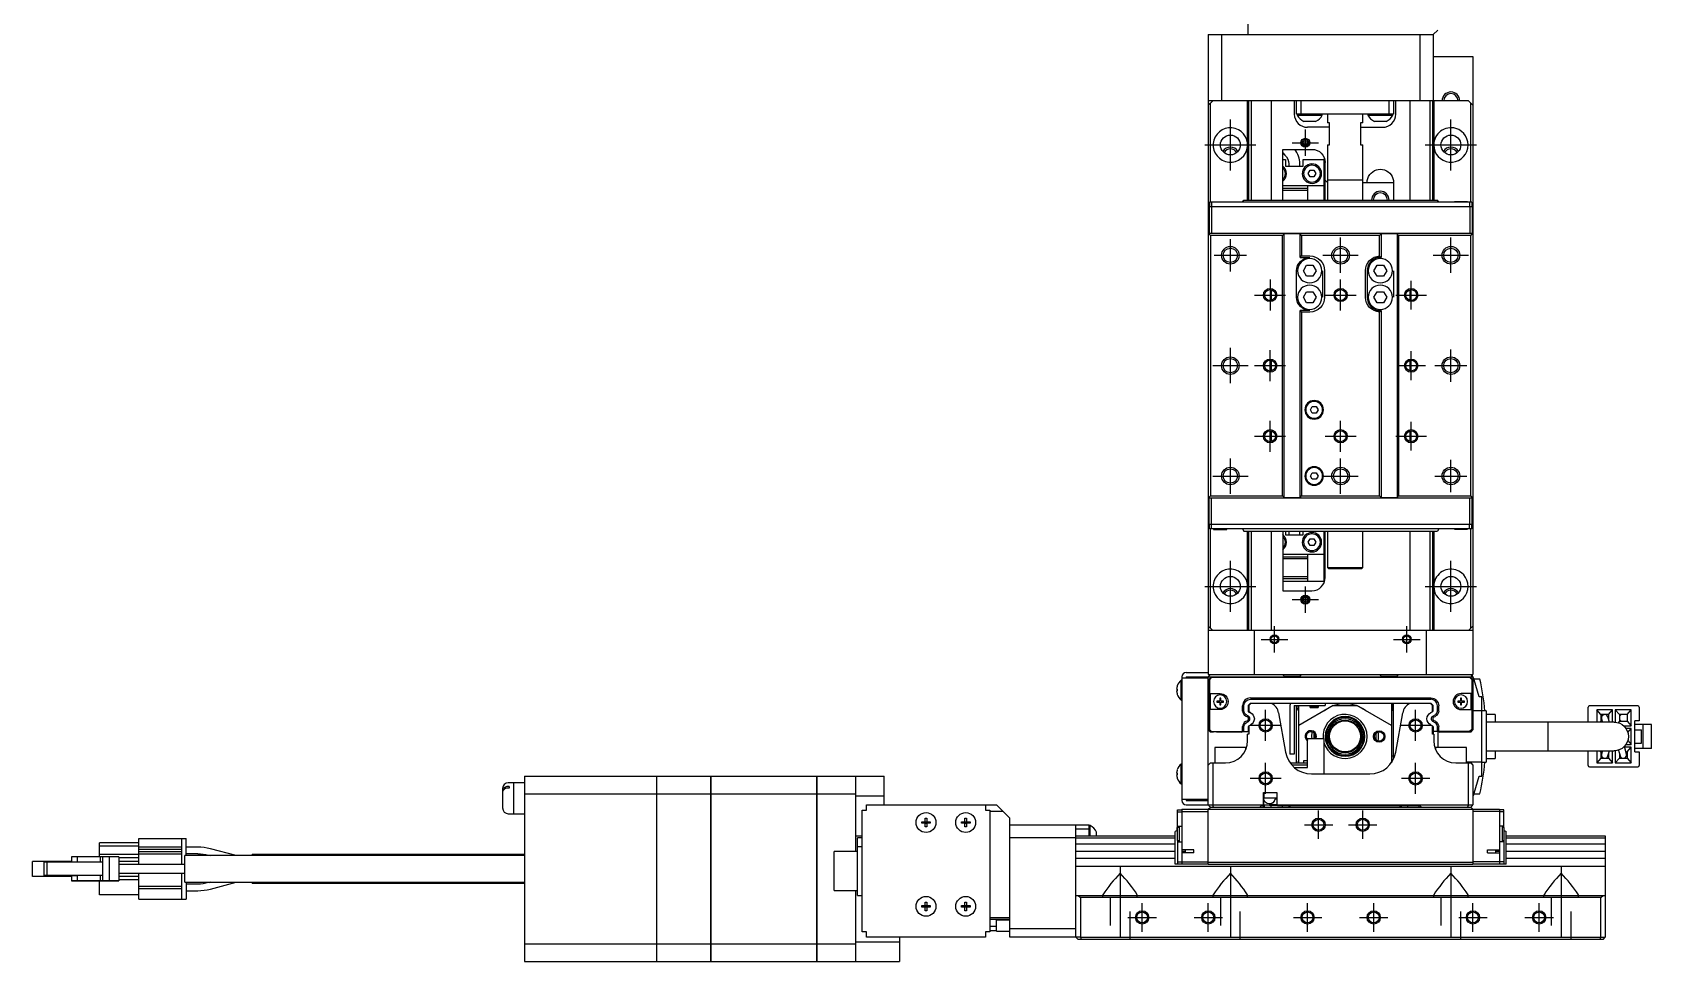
# Model space of a CAD drawing. Extents: x 0 to 1495, y -8 to 1173.
# Drawn here: x 367.1 to 734.2, y 377.3 to 587.8 of the extents above; entities that cross this region are included whole.
import ezdxf

# ---------------------------------------------------------------- set-up
doc = ezdxf.new("R2010")
doc.units = 0
doc.header["$LTSCALE"] = 0.5
doc.linetypes.add('CENTER', pattern=[50.8, 31.75, -6.35, 6.35, -6.35])
doc.linetypes.add('DASHED', pattern=[19.05, 12.7, -6.35])
for name, color, linetype in [('MSM_CENTER', 1, 'CENTER'), ('MSM_CONTINUOUS', 7, 'CONTINUOUS'), ('MSM_DASHED', 4, 'DASHED'), ('MSM_NARROW', 5, 'CONTINUOUS')]:
    doc.layers.add(name, color=color, linetype=linetype)

msp = doc.modelspace()

# ---------------------------------------------------------------- linework, layer by layer
at = {"layer": 'MSM_CENTER'}
for p, q in [((638.72, 556.46), (638.72, 568.06)), ((655.72, 559.76), (655.72, 565.76)), ((688.72, 556.46), (688.72, 568.06)), ((632.92, 562.26), (644.52, 562.26)), ((652.72, 562.76), (658.72, 562.76)), ((682.92, 562.26), (694.52, 562.26)), ((638.72, 533.61), (638.72, 540.91)), ((663.72, 533.26), (663.72, 541.26)), ((688.72, 533.26), (688.72, 541.26)), ((635.07, 537.26), (642.37, 537.26)), ((659.72, 537.26), (667.72, 537.26)), ((684.72, 537.26), (692.72, 537.26)), ((647.72, 531.76), (647.72, 524.76)), ((663.72, 524.76), (663.72, 531.76)), ((679.72, 525.01), (679.72, 531.51)), ((644.22, 528.26), (651.22, 528.26)), ((660.22, 528.26), (667.22, 528.26)), ((676.22, 528.26), (683.22, 528.26)), ((638.72, 508.26), (638.72, 516.26)), ((647.72, 508.76), (647.72, 515.76)), ((679.72, 509.01), (679.72, 515.51)), ((688.72, 508.61), (688.72, 515.91)), ((634.72, 512.26), (642.72, 512.26)), ((644.22, 512.26), (651.22, 512.26)), ((676.47, 512.26), (682.97, 512.26)), ((685.07, 512.26), (692.37, 512.26)), ((647.72, 492.76), (647.72, 499.76)), ((663.72, 492.76), (663.72, 499.76)), ((679.72, 493.01), (679.72, 499.51)), ((644.22, 496.26), (651.22, 496.26)), ((660.22, 496.26), (667.22, 496.26)), ((676.22, 496.26), (683.22, 496.26)), ((638.72, 483.26), (638.72, 491.26)), ((663.72, 483.26), (663.72, 491.26)), ((688.72, 483.61), (688.72, 490.91)), ((634.72, 487.26), (642.72, 487.26)), ((659.72, 487.26), (667.72, 487.26)), ((685.07, 487.26), (692.37, 487.26)), ((638.72, 456.46), (638.72, 468.06)), ((688.72, 456.46), (688.72, 468.06)), ((632.92, 462.26), (644.52, 462.26)), ((652.72, 459.26), (658.72, 459.26)), ((655.72, 456.26), (655.72, 462.26)), ((682.92, 462.26), (694.52, 462.26)), ((648.72, 447.26), (648.72, 453.26)), ((678.72, 447.26), (678.72, 453.26)), ((645.72, 450.26), (651.72, 450.26)), ((675.72, 450.26), (681.72, 450.26)), ((646.72, 427.26), (646.72, 434.26)), ((680.72, 427.26), (680.72, 434.26)), ((650.22, 430.76), (643.22, 430.76)), ((684.22, 430.76), (677.22, 430.76)), ((646.72, 415.26), (646.72, 422.26)), ((680.72, 415.26), (680.72, 422.26)), ((650.22, 418.76), (643.22, 418.76)), ((683.95, 418.76), (677.5, 418.76)), ((658.72, 405.03), (658.72, 411.48)), ((668.72, 405.03), (668.72, 411.48)), ((655.5, 408.26), (661.95, 408.26)), ((665.5, 408.26), (671.95, 408.26)), ((613.72, 398.76), (613.72, 380.26)), ((638.72, 398.76), (638.72, 380.26)), ((688.72, 398.76), (688.72, 380.26)), ((713.72, 398.76), (713.72, 380.26)), ((618.72, 384.03), (618.72, 390.48)), ((633.72, 384.03), (633.72, 390.48)), ((656.22, 384.03), (656.22, 390.48)), ((671.22, 384.03), (671.22, 390.48)), ((693.72, 384.03), (693.72, 390.48)), ((708.72, 384.03), (708.72, 390.48)), ((615.5, 387.26), (621.95, 387.26)), ((630.5, 387.26), (636.95, 387.26)), ((653, 387.26), (659.45, 387.26)), ((668, 387.26), (674.45, 387.26)), ((690.5, 387.26), (696.95, 387.26)), ((705.5, 387.26), (711.95, 387.26))]:
    msp.add_line(p, q, dxfattribs=at)
at = {"layer": 'MSM_CONTINUOUS'}
for p, q in [((642.72, 587.26), (642.72, 612.26)), ((684.72, 587.26), (685.72, 588.26)), ((633.72, 587.26), (633.72, 442.26)), ((633.72, 587.26), (684.72, 587.26)), ((636.72, 587.26), (636.72, 572.26)), ((681.72, 572.26), (681.72, 587.26)), ((684.72, 587.26), (684.72, 572.26)), ((684.72, 582.26), (693.72, 582.26)), ((693.72, 582.26), (693.72, 442.26)), ((692.72, 572.26), (633.72, 572.26)), ((634.72, 572.26), (633.72, 571.26)), ((634.22, 549.26), (634.22, 571.76)), ((642.62, 549.76), (642.62, 572.26)), ((642.92, 549.76), (642.92, 572.26)), ((643.43, 572.26), (643.43, 549.76)), ((648.02, 549.76), (648.02, 572.26)), ((653.22, 572.26), (653.22, 569.26)), ((653.72, 569.26), (653.72, 572.26)), ((675.72, 569.26), (653.72, 569.26)), ((653.87, 569.26), (653.87, 569.01)), ((653.87, 569.01), (659.57, 569.01)), ((654.72, 572.26), (654.72, 569.26)), ((659.57, 569.01), (659.57, 569.26)), ((660.72, 569.26), (660.72, 567.26)), ((668.72, 567.26), (668.72, 569.26)), ((669.87, 569.26), (669.87, 569.01)), ((669.87, 569.01), (675.57, 569.01)), ((674.72, 569.26), (674.72, 572.26)), ((675.57, 569.01), (675.57, 569.26)), ((675.72, 572.26), (675.72, 569.26)), ((676.22, 569.26), (676.22, 572.26)), ((679.43, 572.26), (679.43, 549.76)), ((684.02, 549.76), (684.02, 572.26)), ((684.52, 572.26), (684.52, 549.76)), ((684.82, 572.26), (684.82, 549.76)), ((693.72, 571.26), (692.72, 572.26)), ((693.22, 549.26), (693.22, 571.76)), ((655.39, 567.61), (658.06, 567.61)), ((661.22, 566.26), (656.22, 566.26)), ((661.22, 567.26), (660.72, 567.26)), ((661.22, 562.26), (661.22, 567.26)), ((668.72, 567.26), (668.22, 567.26)), ((668.22, 567.26), (668.22, 562.26)), ((668.22, 566.26), (673.22, 566.26)), ((671.39, 567.61), (674.06, 567.61)), ((660.72, 562.26), (661.22, 562.26)), ((660.72, 562.26), (660.72, 549.76)), ((668.22, 562.26), (668.72, 562.26)), ((668.72, 549.76), (668.72, 562.26)), ((650.6, 561.26), (657.22, 561.26)), ((650.6, 549.76), (650.6, 561.26)), ((650.6, 560.45), (651.1, 559.98)), ((650.6, 558.96), (651.22, 558.96)), ((651.22, 558.96), (651.22, 557.46)), ((655.22, 557.46), (655.22, 558.96)), ((655.22, 558.96), (659.92, 558.96)), ((659.92, 558.96), (659.92, 549.76)), ((660.02, 559.33), (660.02, 549.76)), ((660.22, 549.76), (660.22, 558.26)), ((651.22, 557.46), (655.22, 557.46)), ((651.97, 557.97), (651.97, 557.46)), ((654.47, 557.46), (654.47, 557.97)), ((656.36, 555.76), (656.79, 556.51)), ((656.79, 555.01), (656.36, 555.76)), ((656.79, 556.51), (657.66, 556.51)), ((657.66, 555.01), (656.79, 555.01)), ((657.12, 557.95), (657.12, 557.65)), ((657.18, 557.95), (657.18, 557.65)), ((657.2, 557.65), (657.2, 557.95)), ((657.66, 556.51), (658.09, 555.76)), ((658.09, 555.76), (657.66, 555.01)), ((659.92, 552.96), (650.6, 552.96)), ((650.6, 552.46), (656.22, 552.46)), ((656.22, 551.96), (650.6, 551.96)), ((656.22, 552.96), (656.22, 549.76)), ((660.22, 554.26), (660.72, 553.75)), ((668.72, 554.26), (660.72, 554.26)), ((668.72, 553.75), (675.72, 553.75)), ((675.72, 553.75), (675.72, 549.76)), ((633.92, 548.26), (633.92, 542.26)), ((693.52, 548.26), (633.92, 548.26)), ((633.97, 549.26), (633.97, 548.26)), ((693.47, 549.26), (633.97, 549.26)), ((634.42, 548.26), (634.42, 542.26)), ((634.47, 549.26), (634.47, 548.26)), ((637.92, 549.31), (634.92, 549.31)), ((634.92, 549.31), (634.92, 549.26)), ((637.92, 549.26), (637.92, 549.31)), ((641.49, 549.26), (641.79, 549.76)), ((641.79, 549.76), (685.65, 549.76)), ((685.95, 549.26), (685.65, 549.76)), ((692.52, 549.36), (689.52, 549.36)), ((689.52, 549.36), (689.52, 549.26)), ((692.52, 549.26), (692.52, 549.36)), ((692.97, 549.26), (692.97, 548.26)), ((693.02, 548.26), (693.02, 542.26)), ((693.47, 549.26), (693.47, 548.26)), ((693.52, 548.26), (693.52, 542.26)), ((633.72, 542.26), (634.22, 541.76)), ((633.72, 542.26), (693.72, 542.26)), ((650.57, 541.76), (634.22, 541.76)), ((634.22, 541.76), (634.22, 482.76)), ((650.92, 542.11), (650.57, 541.76)), ((650.57, 482.76), (650.57, 541.76)), ((654.52, 542.11), (650.92, 542.11)), ((650.92, 482.41), (650.92, 542.11)), ((654.87, 541.76), (654.52, 542.11)), ((654.52, 536.76), (654.52, 542.11)), ((672.57, 541.76), (654.87, 541.76)), ((654.87, 541.76), (654.87, 537.11)), ((672.92, 542.11), (672.57, 541.76)), ((672.57, 537.1), (672.57, 541.76)), ((676.52, 542.11), (672.92, 542.11)), ((672.92, 542.11), (672.92, 536.75)), ((676.87, 541.76), (676.52, 542.11)), ((676.52, 542.11), (676.52, 482.41)), ((693.22, 541.76), (676.87, 541.76)), ((676.87, 541.76), (676.87, 482.76)), ((693.22, 541.76), (693.72, 542.26)), ((693.22, 482.76), (693.22, 541.76)), ((654.52, 536.76), (654.87, 537.11)), ((654.52, 536.76), (656.72, 536.76)), ((654.87, 537.11), (656.72, 537.11)), ((672.57, 537.1), (672.92, 536.75)), ((653.72, 527.76), (653.72, 533.76)), ((655.28, 533.76), (656, 535.01)), ((656, 532.51), (655.28, 533.76)), ((656, 535.01), (657.45, 535.01)), ((657.45, 532.51), (656, 532.51)), ((657.45, 535.01), (658.17, 533.76)), ((658.17, 533.76), (657.45, 532.51)), ((659.72, 527.76), (659.72, 533.76)), ((660.07, 533.76), (660.07, 527.76)), ((669.37, 527.76), (669.37, 533.76)), ((669.72, 533.76), (669.72, 527.76)), ((671.28, 533.76), (672, 535.01)), ((672, 532.51), (671.28, 533.76)), ((672, 535.01), (673.45, 535.01)), ((673.45, 532.51), (672, 532.51)), ((673.45, 535.01), (674.17, 533.76)), ((674.17, 533.76), (673.45, 532.51)), ((675.72, 533.76), (675.72, 527.76)), ((648.02, 527.06), (648.02, 529.45)), ((655.28, 527.76), (656, 529.01)), ((656, 529.01), (657.45, 529.01)), ((657.45, 529.01), (658.17, 527.76)), ((671.28, 527.76), (672, 529.01)), ((672, 529.01), (673.45, 529.01)), ((673.45, 529.01), (674.17, 527.76)), ((679.43, 529.45), (679.43, 527.06)), ((656, 526.51), (655.28, 527.76)), ((657.45, 526.51), (656, 526.51)), ((658.17, 527.76), (657.45, 526.51)), ((672, 526.51), (671.28, 527.76)), ((673.45, 526.51), (672, 526.51)), ((674.17, 527.76), (673.45, 526.51)), ((656.72, 524.76), (654.52, 524.76)), ((654.52, 524.76), (654.87, 524.41)), ((654.52, 482.41), (654.52, 524.76)), ((654.87, 524.41), (654.87, 482.76)), ((656.72, 524.41), (654.87, 524.41)), ((672.57, 524.41), (672.92, 524.76)), ((672.57, 482.76), (672.57, 524.41)), ((672.92, 524.76), (672.92, 482.41)), ((648.02, 511.06), (648.02, 513.45)), ((679.43, 513.45), (679.43, 511.06)), ((656.86, 502.26), (657.29, 503.01)), ((657.29, 503.01), (658.16, 503.01)), ((658.16, 503.01), (658.59, 502.26)), ((657.29, 501.51), (656.86, 502.26)), ((658.16, 501.51), (657.29, 501.51)), ((658.59, 502.26), (658.16, 501.51)), ((648.02, 495.06), (648.02, 497.45)), ((679.43, 497.45), (679.43, 495.06)), ((656.86, 487.26), (657.29, 488.01)), ((657.29, 486.51), (656.86, 487.26)), ((657.29, 488.01), (658.16, 488.01)), ((658.16, 486.51), (657.29, 486.51)), ((658.16, 488.01), (658.59, 487.26)), ((658.59, 487.26), (658.16, 486.51)), ((634.22, 482.76), (633.72, 482.26)), ((693.52, 482.26), (633.72, 482.26)), ((633.92, 476.26), (633.92, 482.26)), ((634.22, 482.76), (650.57, 482.76)), ((634.42, 476.26), (634.42, 482.26)), ((650.57, 482.76), (650.92, 482.41)), ((650.92, 482.41), (654.52, 482.41)), ((654.52, 482.41), (654.87, 482.76)), ((654.87, 482.76), (672.57, 482.76)), ((672.57, 482.76), (672.92, 482.41)), ((672.92, 482.41), (676.52, 482.41)), ((676.52, 482.41), (676.87, 482.76)), ((676.87, 482.76), (693.22, 482.76)), ((693.02, 476.26), (693.02, 482.26)), ((693.72, 482.26), (693.02, 482.26)), ((693.72, 482.26), (693.22, 482.76)), ((693.52, 476.26), (693.52, 482.26)), ((693.52, 476.26), (633.92, 476.26)), ((633.97, 475.26), (633.97, 476.26)), ((693.47, 475.26), (633.97, 475.26)), ((634.22, 452.76), (634.22, 475.26)), ((634.47, 475.26), (634.47, 476.26)), ((634.92, 475.26), (634.92, 475.16)), ((634.92, 475.16), (637.92, 475.16)), ((637.92, 475.16), (637.92, 475.26)), ((641.49, 475.26), (641.79, 474.76)), ((641.79, 474.76), (685.65, 474.76)), ((642.62, 452.26), (642.62, 474.76)), ((642.92, 452.26), (642.92, 474.76)), ((643.43, 474.76), (643.43, 452.26)), ((648.02, 452.26), (648.02, 474.76)), ((650.6, 474.76), (650.6, 461.26)), ((651.22, 474.76), (651.22, 473.96)), ((651.22, 473.96), (655.22, 473.96)), ((651.96, 474.76), (651.97, 474.47)), ((651.97, 474.47), (651.97, 473.96)), ((654.47, 474.47), (654.47, 474.76)), ((654.47, 473.96), (654.47, 474.47)), ((655.22, 473.96), (655.22, 474.76)), ((657.12, 474.45), (657.12, 474.15)), ((657.18, 474.45), (657.18, 474.15)), ((657.2, 474.15), (657.2, 474.45)), ((659.92, 474.76), (659.92, 463.46)), ((660.02, 474.76), (660.02, 463.18)), ((660.22, 464.26), (660.22, 474.76)), ((660.72, 474.76), (660.72, 466.56)), ((668.72, 466.56), (668.72, 474.76)), ((679.43, 474.76), (679.43, 452.26)), ((684.02, 452.26), (684.02, 474.76)), ((684.52, 474.76), (684.52, 452.26)), ((684.82, 474.76), (684.82, 452.26)), ((685.95, 475.26), (685.65, 474.76)), ((689.52, 475.26), (689.52, 475.21)), ((689.52, 475.21), (692.52, 475.21)), ((692.52, 475.21), (692.52, 475.26)), ((692.97, 475.26), (692.97, 476.26)), ((693.22, 452.76), (693.22, 475.26)), ((693.47, 475.26), (693.47, 476.26)), ((656.36, 472.26), (656.79, 473.01)), ((656.79, 471.51), (656.36, 472.26)), ((656.79, 473.01), (657.66, 473.01)), ((657.66, 471.51), (656.79, 471.51)), ((657.66, 473.01), (658.09, 472.26)), ((658.09, 472.26), (657.66, 471.51)), ((659.92, 469.46), (650.6, 469.46)), ((650.6, 468.96), (656.22, 468.96)), ((656.22, 468.46), (650.6, 468.46)), ((656.22, 469.46), (656.22, 463.46)), ((660.72, 466.56), (668.72, 466.56)), ((660.72, 466.56), (661.02, 466.26)), ((668.42, 466.26), (661.02, 466.26)), ((668.42, 466.26), (668.72, 466.56)), ((650.6, 464.46), (656.22, 464.46)), ((656.22, 463.96), (650.6, 463.96)), ((650.6, 463.46), (659.92, 463.46)), ((650.6, 461.26), (657.22, 461.26)), ((633.72, 453.26), (634.72, 452.26)), ((693.72, 452.26), (633.72, 452.26)), ((644.22, 442.26), (644.22, 452.26)), ((683.22, 442.26), (683.22, 452.26)), ((692.72, 452.26), (693.72, 453.26)), ((627.54, 436.51), (627.54, 441.01)), ((627.72, 441.01), (627.54, 441.01)), ((627.72, 441.76), (627.72, 413.76)), ((627.72, 441.56), (633.72, 441.56)), ((628.72, 442.76), (633.72, 442.76)), ((628.72, 441.76), (693.72, 441.76)), ((628.72, 441.76), (628.72, 441.56)), ((628.72, 441.64), (633.72, 441.64)), ((633.72, 442.26), (693.72, 442.26)), ((634.22, 442.26), (633.72, 441.76)), ((633.72, 412.76), (633.72, 441.76)), ((634.42, 441.76), (633.92, 441.26)), ((633.92, 441.26), (633.92, 429.86)), ((634.47, 441.66), (633.97, 441.16)), ((633.97, 441.16), (633.97, 437.96)), ((634.47, 441.66), (692.97, 441.66)), ((650.57, 442.26), (650.92, 441.91)), ((650.92, 441.91), (654.52, 441.91)), ((654.52, 441.91), (654.87, 442.26)), ((672.57, 442.26), (672.92, 441.91)), ((672.92, 441.91), (676.52, 441.91)), ((676.52, 441.91), (676.87, 442.26)), ((692.97, 441.66), (693.47, 441.16)), ((693.02, 441.76), (693.52, 441.26)), ((693.72, 441.76), (693.22, 442.26)), ((693.47, 441.16), (693.47, 437.96)), ((693.52, 441.26), (693.52, 429.86)), ((693.72, 441.76), (693.72, 429.76)), ((695.29, 441.26), (693.97, 441.26)), ((695.12, 437.26), (694.03, 441.08)), ((626.54, 438.94), (626.69, 438.94)), ((626.69, 438.58), (626.54, 438.58)), ((626.69, 439.73), (626.69, 439.73)), ((626.69, 438.94), (626.69, 438.58)), ((626.69, 437.78), (626.69, 437.78)), ((633.97, 437.96), (636.42, 437.96)), ((634.17, 437.96), (634.17, 434.36)), ((636.55, 436.91), (636.3, 436.91)), ((636.3, 436.91), (636.3, 436.28)), ((636.55, 436.28), (636.55, 436.91)), ((643.29, 436.99), (684.15, 436.99)), ((691.15, 436.91), (690.9, 436.91)), ((690.9, 436.91), (690.9, 436.28)), ((693.47, 437.96), (691.02, 437.96)), ((691.15, 436.28), (691.15, 436.91)), ((693.27, 437.96), (693.27, 434.36)), ((695.72, 437.26), (695.12, 437.26)), ((695.72, 419.26), (695.72, 437.26)), ((627.54, 436.51), (627.72, 436.51)), ((633.97, 434.36), (633.97, 429.86)), ((636.42, 434.36), (633.97, 434.36)), ((636.3, 436.28), (635.67, 436.28)), ((635.67, 436.28), (635.67, 436.03)), ((635.67, 436.03), (636.3, 436.03)), ((636.3, 436.03), (636.3, 435.41)), ((636.3, 435.41), (636.55, 435.41)), ((637.17, 436.28), (636.55, 436.28)), ((636.55, 435.41), (636.55, 436.03)), ((636.55, 436.03), (637.17, 436.03)), ((637.17, 436.03), (637.17, 436.28)), ((641.49, 434.02), (641.49, 435.19)), ((641.79, 434.02), (641.79, 435.19)), ((643.22, 435.76), (642.72, 435.26)), ((642.72, 435.26), (642.72, 433.86)), ((643.28, 433.66), (642.72, 433.98)), ((642.92, 435.25), (642.92, 433.86)), ((642.92, 433.86), (643.28, 433.66)), ((684.22, 435.76), (643.22, 435.76)), ((643.29, 436.69), (684.15, 436.69)), ((649.66, 433.58), (651.22, 424.71)), ((652.22, 435.26), (652.22, 424.26)), ((653.22, 435.26), (660.22, 435.26)), ((653.22, 435.26), (653.22, 424.26)), ((653.72, 422.26), (653.72, 435.26)), ((654.22, 422.26), (654.22, 435.26)), ((662.02, 435.26), (654.22, 430.76)), ((656.72, 435.26), (656.72, 434.96)), ((656.72, 434.96), (658.72, 434.96)), ((656.72, 434.96), (656.92, 434.76)), ((658.52, 434.76), (656.92, 434.76)), ((658.52, 434.76), (658.72, 434.96)), ((658.72, 434.96), (658.72, 435.26)), ((660.22, 435.76), (660.22, 435.26)), ((662.02, 435.26), (667.43, 435.26)), ((675.22, 430.76), (667.43, 435.26)), ((675.22, 435.76), (675.22, 422.3)), ((675.72, 423.16), (675.72, 435.76)), ((676.22, 424.71), (677.79, 433.58)), ((684.16, 433.66), (684.72, 433.98)), ((684.16, 433.66), (684.52, 433.86)), ((684.72, 435.26), (684.22, 435.76)), ((684.52, 433.86), (684.52, 435.25)), ((684.72, 433.98), (684.72, 435.26)), ((685.65, 434.02), (685.65, 435.19)), ((685.95, 434.02), (685.95, 435.19)), ((690.9, 436.28), (690.27, 436.28)), ((690.27, 436.28), (690.27, 436.03)), ((690.27, 436.03), (690.9, 436.03)), ((690.9, 436.03), (690.9, 435.41)), ((690.9, 435.41), (691.15, 435.41)), ((691.02, 434.36), (693.47, 434.36)), ((691.77, 436.28), (691.15, 436.28)), ((691.15, 435.41), (691.15, 436.03)), ((691.15, 436.03), (691.77, 436.03)), ((691.77, 436.03), (691.77, 436.28)), ((693.47, 434.36), (693.47, 429.86)), ((695.72, 434.04), (693.72, 434.04)), ((696.72, 434.08), (695.72, 434.08)), ((696.72, 434.08), (696.72, 422.44)), ((698.72, 433.26), (696.72, 433.26)), ((698.72, 433.26), (698.72, 431.51)), ((719.82, 431.51), (719.82, 434.86)), ((731.12, 435.16), (720.12, 435.16)), ((721.82, 434.26), (721.82, 431.51)), ((725.37, 434.26), (721.82, 434.26)), ((722.72, 433.21), (721.82, 434.26)), ((724.47, 433.21), (722.72, 433.21)), ((722.72, 433.21), (722.72, 431.71)), ((722.72, 432.83), (723.1, 433.21)), ((724.47, 433.21), (725.37, 434.26)), ((724.47, 433.21), (724.47, 432.14)), ((725.37, 431.51), (725.37, 434.26)), ((729.62, 434.26), (725.97, 434.26)), ((725.97, 434.26), (725.97, 431.5)), ((726.92, 433.21), (725.97, 434.26)), ((728.67, 433.21), (726.92, 433.21)), ((726.92, 432.83), (727.3, 433.21)), ((726.92, 433.21), (726.92, 431.71)), ((728.67, 433.21), (729.62, 434.26)), ((728.67, 433.21), (728.67, 431.71)), ((729.62, 430.66), (729.62, 434.26)), ((731.42, 434.86), (731.42, 431.76)), ((633.72, 429.76), (634.22, 429.26)), ((633.92, 432.61), (633.97, 432.61)), ((633.92, 431.91), (633.97, 431.91)), ((633.92, 429.86), (634.42, 429.36)), ((633.97, 429.86), (634.47, 429.36)), ((641.49, 429.36), (641.49, 430.49)), ((641.79, 429.36), (641.79, 430.49)), ((642.65, 432.6), (642.14, 432.89)), ((642.14, 431.62), (642.65, 431.91)), ((642.8, 432.86), (642.29, 433.15)), ((642.29, 431.36), (642.8, 431.65)), ((643.28, 430.85), (642.72, 430.53)), ((642.72, 430.53), (642.72, 429.36)), ((643.28, 430.85), (642.92, 430.65)), ((642.92, 430.65), (642.92, 428.76)), ((684.72, 430.53), (684.16, 430.85)), ((684.52, 430.65), (684.16, 430.85)), ((684.52, 428.76), (684.52, 430.65)), ((684.65, 432.86), (685.15, 433.15)), ((685.15, 431.36), (684.65, 431.65)), ((684.72, 430.53), (684.72, 428.76)), ((684.8, 432.6), (685.3, 432.89)), ((685.3, 431.62), (684.8, 431.91)), ((685.65, 429.36), (685.65, 430.49)), ((685.95, 429.36), (685.95, 430.49)), ((693.47, 429.86), (692.97, 429.36)), ((693.52, 429.86), (693.02, 429.36)), ((693.22, 429.26), (693.72, 429.76)), ((693.52, 432.61), (693.47, 432.61)), ((693.52, 431.91), (693.47, 431.91)), ((725.72, 431.51), (696.72, 431.51)), ((710.72, 431.51), (710.72, 425.01)), ((722.72, 431.71), (722.55, 431.51)), ((723.01, 431.79), (722.72, 432.08)), ((722.72, 431.71), (723.04, 431.71)), ((722.88, 432.24), (723.1, 431.51)), ((724.66, 431.51), (724.32, 432.67)), ((726.92, 431.71), (726.63, 431.38)), ((727.3, 431.71), (726.92, 432.08)), ((726.92, 431.71), (728.67, 431.71)), ((727.92, 430.66), (729.62, 430.66)), ((729.62, 430.06), (728.43, 430.06)), ((728.67, 431.71), (729.62, 430.66)), ((728.84, 429.19), (729.62, 430.06)), ((729.62, 426.46), (729.62, 430.06)), ((730.42, 424.76), (730.42, 431.76)), ((731.42, 431.76), (730.42, 431.76)), ((734.22, 430.96), (730.42, 430.96)), ((730.42, 429.76), (731.92, 429.76)), ((731.92, 426.76), (731.92, 429.76)), ((732.31, 425.56), (732.31, 430.96)), ((734.22, 425.56), (734.22, 430.96)), ((634.82, 429.26), (634.22, 429.26)), ((634.42, 429.36), (642.72, 429.36)), ((641.25, 429.26), (635.62, 429.26)), ((641.25, 429.26), (641.47, 429.36)), ((642.62, 427.26), (642.62, 428.76)), ((642.92, 428.76), (642.62, 428.76)), ((656.22, 421.26), (656.22, 427.76)), ((656.22, 427.76), (659.92, 427.76)), ((659.92, 427.76), (659.92, 419.76)), ((684.82, 428.76), (684.52, 428.76)), ((693.02, 429.36), (684.72, 429.36)), ((684.82, 428.76), (684.82, 427.26)), ((685.72, 429.36), (685.72, 425.76)), ((685.98, 429.36), (686.2, 429.26)), ((693.22, 429.26), (686.2, 429.26)), ((728.52, 424.26), (728.04, 425.98)), ((729.62, 425.86), (728.08, 425.86)), ((728.43, 426.46), (729.62, 426.46)), ((728.67, 424.81), (729.62, 425.86)), ((728.84, 427.32), (729.62, 426.46)), ((729.62, 422.26), (729.62, 425.86)), ((730.42, 426.76), (731.92, 426.76)), ((633.72, 421.76), (634.22, 422.26)), ((634.22, 422.26), (637.62, 422.26)), ((634.72, 422.26), (634.72, 412.76)), ((642.22, 425.76), (635.22, 425.76)), ((635.22, 425.76), (635.22, 422.26)), ((642.22, 425.3), (642.22, 425.76)), ((653.22, 424.26), (652.22, 424.26)), ((652.26, 422.26), (656.22, 422.26)), ((656.22, 422.76), (655.32, 422.76)), ((655.32, 422.76), (655.32, 422.26)), ((675.72, 423.76), (675.22, 423.76)), ((692.22, 425.76), (685.22, 425.76)), ((685.22, 425.76), (685.22, 425.3)), ((689.82, 422.26), (693.22, 422.26)), ((692.22, 422.26), (692.22, 425.76)), ((692.22, 422.48), (695.72, 422.48)), ((692.72, 412.76), (692.72, 422.26)), ((693.22, 422.26), (693.72, 421.76)), ((695.72, 422.44), (696.72, 422.44)), ((696.72, 425.01), (725.72, 425.01)), ((696.72, 423.26), (698.72, 423.26)), ((698.72, 425.01), (698.72, 423.26)), ((719.82, 421.66), (719.82, 425.01)), ((721.82, 425.01), (721.82, 422.26)), ((722.72, 423.31), (721.82, 422.26)), ((721.82, 422.26), (725.37, 422.26)), ((722.72, 424.81), (722.55, 425.01)), ((722.72, 424.81), (722.72, 423.31)), ((723.04, 424.81), (722.72, 424.81)), ((722.72, 424.43), (723.01, 424.72)), ((723.1, 423.31), (722.72, 423.68)), ((722.72, 423.31), (724.47, 423.31)), ((723.1, 425.01), (722.88, 424.27)), ((724.32, 423.84), (724.66, 425.01)), ((724.47, 424.37), (724.47, 423.31)), ((724.47, 423.31), (725.37, 422.26)), ((725.37, 422.26), (725.37, 425.01)), ((725.97, 425.01), (725.97, 422.26)), ((726.92, 423.31), (725.97, 422.26)), ((725.97, 422.26), (729.62, 422.26)), ((726.76, 424.99), (726.63, 425.13)), ((726.71, 425.16), (727.08, 423.85)), ((726.92, 424.4), (726.92, 423.31)), ((727.3, 423.31), (726.92, 423.68)), ((726.92, 423.31), (728.67, 423.31)), ((728.37, 424.81), (728.67, 424.81)), ((728.67, 424.81), (728.67, 423.31)), ((728.67, 423.31), (729.62, 422.26)), ((734.22, 425.56), (730.42, 425.56)), ((730.42, 424.76), (731.42, 424.76)), ((731.42, 424.76), (731.42, 421.66)), ((478.72, 419.26), (478.72, 377.26)), ((478.72, 419.26), (508.67, 419.26)), ((508.67, 377.26), (508.67, 419.26)), ((508.67, 419.21), (508.72, 419.21)), ((508.72, 377.26), (508.72, 419.26)), ((508.72, 419.26), (520.97, 419.26)), ((520.97, 377.26), (520.97, 419.26)), ((520.97, 419.21), (521.02, 419.21)), ((521.02, 377.26), (521.02, 419.26)), ((521.02, 419.26), (544.97, 419.26)), ((544.97, 377.26), (544.97, 419.26)), ((544.97, 419.21), (545.02, 419.21)), ((545.02, 377.26), (545.02, 419.26)), ((545.02, 419.26), (560.22, 419.26)), ((553.72, 419.26), (553.72, 402.18)), ((560.22, 412.76), (560.22, 419.26)), ((626.54, 419.94), (626.69, 419.94)), ((626.69, 419.58), (626.54, 419.58)), ((626.69, 420.73), (626.69, 420.73)), ((626.69, 419.94), (626.69, 419.58)), ((626.69, 418.78), (626.69, 418.78)), ((627.54, 417.51), (627.54, 422.01)), ((627.72, 422.01), (627.54, 422.01)), ((656.22, 421.76), (652.66, 421.76)), ((653.16, 421.26), (656.22, 421.26)), ((657.13, 419.76), (670.32, 419.76)), ((693.72, 421.76), (693.72, 412.76)), ((694.03, 415.43), (695.12, 419.26)), ((695.12, 419.26), (695.72, 419.26)), ((720.12, 421.36), (731.12, 421.36)), ((473.72, 416.46), (473.72, 412.06)), ((476.17, 417.76), (475.02, 417.76)), ((475.22, 416.9), (475.02, 416.9)), ((475.22, 416.55), (475.02, 416.55)), ((475.22, 416.9), (475.22, 416.55)), ((476.17, 417.76), (476.17, 410.76)), ((476.22, 417.71), (476.17, 417.71)), ((478.72, 417.76), (476.22, 417.76)), ((476.22, 417.76), (476.22, 410.76)), ((478.72, 415.23), (508.67, 415.23)), ((508.67, 414.97), (508.72, 414.97)), ((508.72, 415.23), (520.97, 415.23)), ((520.97, 414.97), (521.02, 414.97)), ((521.02, 415.23), (544.97, 415.23)), ((544.97, 414.97), (545.02, 414.97)), ((545.02, 415.23), (553.72, 415.23)), ((627.54, 417.51), (627.72, 417.51)), ((646.22, 415.56), (649.22, 415.56)), ((646.22, 412.86), (646.22, 415.56)), ((646.42, 414.26), (646.42, 415.56)), ((649.22, 415.56), (649.22, 412.86)), ((693.97, 415.26), (695.29, 415.26)), ((560.22, 414.76), (553.72, 414.76)), ((555.22, 383.96), (555.22, 411.56)), ((555.22, 411.56), (556.22, 411.56)), ((556.22, 411.56), (556.22, 412.76)), ((556.22, 412.76), (585.72, 412.76)), ((583.22, 412.76), (583.22, 411.56)), ((583.22, 411.56), (584.22, 411.56)), ((584.22, 411.56), (584.22, 383.96)), ((587.22, 411.26), (584.22, 411.26)), ((588.72, 409.76), (585.72, 412.76)), ((626.72, 411.66), (627.72, 411.66)), ((626.72, 407.66), (626.72, 411.66)), ((626.72, 411.16), (627.72, 411.16)), ((633.72, 413.96), (627.72, 413.96)), ((627.72, 411.76), (627.72, 399.36)), ((627.72, 411.76), (699.72, 411.76)), ((627.72, 411.26), (633.72, 411.26)), ((628.72, 413.96), (628.72, 413.76)), ((628.72, 413.76), (633.72, 413.76)), ((628.72, 412.76), (647.62, 412.76)), ((633.72, 411.76), (634.22, 412.26)), ((633.72, 399.26), (633.72, 411.76)), ((634.22, 412.26), (693.22, 412.26)), ((634.93, 412.26), (634.72, 412.76)), ((645.72, 412.56), (645.42, 412.26)), ((645.92, 412.56), (645.72, 412.56)), ((645.92, 412.56), (646.12, 412.76)), ((646.12, 412.76), (646.22, 412.86)), ((646.66, 413.36), (646.22, 413.82)), ((646.22, 413.76), (646.29, 413.76)), ((646.32, 413.06), (646.22, 413.16)), ((646.22, 413.06), (646.32, 413.06)), ((646.22, 412.86), (646.32, 412.86)), ((646.32, 412.86), (646.32, 413.06)), ((649.22, 414.26), (646.42, 414.26)), ((647.73, 412.97), (647.62, 412.86)), ((647.62, 412.86), (649.22, 412.86)), ((647.62, 412.86), (647.62, 412.66)), ((647.62, 412.66), (649.42, 412.66)), ((647.97, 412.26), (647.97, 412.66)), ((648.68, 413.62), (649.02, 414.26)), ((648.96, 414.16), (649.22, 414.16)), ((649.22, 412.86), (649.52, 412.56)), ((649.32, 412.76), (693.72, 412.76)), ((681.72, 412.56), (649.52, 412.56)), ((650.47, 412.56), (650.47, 412.26)), ((678.97, 412.26), (678.97, 412.56)), ((681.47, 412.56), (681.47, 412.26)), ((682.02, 412.26), (681.72, 412.56)), ((692.72, 412.76), (692.52, 412.26)), ((693.22, 412.26), (693.72, 411.76)), ((693.72, 411.76), (693.72, 399.26)), ((699.72, 411.26), (693.72, 411.26)), ((699.72, 411.76), (699.72, 399.36)), ((700.72, 411.66), (699.72, 411.66)), ((700.72, 411.16), (699.72, 411.16)), ((700.72, 407.66), (700.72, 411.66)), ((475.02, 410.76), (476.17, 410.76)), ((476.17, 410.81), (476.22, 410.81)), ((476.22, 410.76), (478.72, 410.76)), ((568.75, 408.58), (568.75, 408.94)), ((568.75, 408.94), (569.54, 408.94)), ((569.54, 408.58), (568.75, 408.58)), ((569.53, 408.58), (569.53, 408.94)), ((569.54, 409.73), (569.9, 409.73)), ((569.54, 408.94), (569.54, 409.73)), ((569.54, 408.95), (569.9, 408.95)), ((569.54, 407.78), (569.54, 408.58)), ((569.9, 408.56), (569.54, 408.56)), ((569.9, 407.78), (569.54, 407.78)), ((569.9, 409.73), (569.9, 408.94)), ((569.9, 408.94), (570.7, 408.94)), ((569.9, 408.58), (569.9, 407.78)), ((570.7, 408.58), (569.9, 408.58)), ((569.92, 408.94), (569.92, 408.58)), ((570.7, 408.94), (570.7, 408.58)), ((577.75, 408.58), (577.75, 408.94)), ((577.75, 408.94), (578.54, 408.94)), ((578.54, 408.58), (577.75, 408.58)), ((578.53, 408.58), (578.53, 408.94)), ((578.54, 409.73), (578.9, 409.73)), ((578.54, 408.94), (578.54, 409.73)), ((578.54, 408.95), (578.9, 408.95)), ((578.54, 407.78), (578.54, 408.58)), ((578.9, 408.56), (578.54, 408.56)), ((578.9, 407.78), (578.54, 407.78)), ((578.9, 409.73), (578.9, 408.94)), ((578.9, 408.94), (579.7, 408.94)), ((578.9, 408.58), (578.9, 407.78)), ((579.7, 408.58), (578.9, 408.58)), ((578.92, 408.94), (578.92, 408.58)), ((579.7, 408.94), (579.7, 408.58)), ((588.72, 382.76), (588.72, 409.76)), ((588.72, 408.26), (606.72, 408.26)), ((603.72, 382.76), (603.72, 408.26)), ((606.72, 405.76), (606.72, 408.26)), ((606.97, 408.11), (606.72, 408.11)), ((606.97, 405.76), (606.97, 408.11)), ((626.62, 407.66), (626.62, 406.93)), ((627.12, 407.66), (626.62, 407.66)), ((626.67, 407.66), (626.67, 404.66)), ((626.72, 407.96), (627.72, 407.96)), ((627.12, 407.96), (627.12, 404.36)), ((700.72, 407.96), (699.72, 407.96)), ((700.32, 407.96), (700.32, 404.36)), ((700.82, 407.66), (700.32, 407.66)), ((700.82, 404.66), (700.82, 407.66)), ((382.37, 400.96), (382.37, 404.16)), ((391.27, 404.16), (382.37, 404.16)), ((391.27, 399.26), (391.27, 405.16)), ((391.27, 405.16), (401.97, 405.16)), ((400.97, 399.26), (400.97, 405.16)), ((401.97, 401.26), (401.97, 405.16)), ((553.72, 405.76), (555.22, 405.76)), ((554.22, 392.26), (554.22, 405.26)), ((555.22, 405.26), (554.22, 405.26)), ((603.72, 405.26), (588.72, 405.26)), ((606.72, 407.26), (603.72, 407.26)), ((603.72, 405.76), (626.22, 405.76)), ((626.22, 405.25), (603.72, 405.25)), ((626.22, 403.86), (603.72, 403.86)), ((608.37, 405.76), (608.37, 406.59)), ((626.67, 406.96), (626.22, 406.69)), ((626.22, 399.36), (626.22, 406.69)), ((626.67, 404.66), (627.12, 404.66)), ((626.72, 404.66), (626.72, 399.36)), ((626.72, 404.36), (627.72, 404.36)), ((700.72, 404.36), (699.72, 404.36)), ((700.32, 404.66), (700.82, 404.66)), ((700.72, 404.66), (700.72, 399.36)), ((700.82, 406.93), (701.22, 406.69)), ((701.22, 399.36), (701.22, 406.69)), ((701.22, 405.76), (723.72, 405.76)), ((723.72, 405.25), (701.22, 405.25)), ((723.72, 403.86), (701.22, 403.86)), ((723.72, 405.76), (723.72, 382.76)), ((376.02, 400.96), (376.02, 399.76)), ((376.97, 400.96), (376.02, 400.96)), ((377.27, 400.96), (376.97, 400.96)), ((377.27, 400.96), (377.27, 399.76)), ((382.52, 400.96), (377.27, 400.96)), ((391.27, 403.41), (382.37, 403.41)), ((391.27, 401.51), (382.37, 401.51)), ((382.52, 400.96), (382.52, 399.76)), ((383.02, 400.96), (382.52, 400.96)), ((384.52, 400.96), (383.02, 400.96)), ((383.02, 400.96), (383.02, 395.56)), ((384.52, 400.96), (384.52, 395.56)), ((386.72, 400.96), (384.52, 400.96)), ((386.72, 400.96), (386.72, 395.56)), ((391.27, 400.76), (386.72, 400.76)), ((391.27, 403.26), (400.97, 403.26)), ((391.27, 402.76), (400.97, 402.76)), ((391.27, 402.71), (400.97, 402.71)), ((391.27, 402.21), (400.97, 402.21)), ((391.27, 402.16), (400.97, 402.16)), ((391.27, 401.66), (400.97, 401.66)), ((401.72, 395.26), (401.72, 401.26)), ((478.72, 401.26), (401.72, 401.26)), ((404.6, 403.21), (401.97, 403.21)), ((401.97, 401.71), (404.6, 401.71)), ((407.1, 401.38), (407.55, 401.26)), ((413.34, 401.26), (407.49, 402.83)), ((416.97, 401.26), (416.97, 401.51)), ((478.72, 401.51), (416.97, 401.51)), ((548.92, 393.33), (548.92, 402.18)), ((554.22, 402.18), (548.92, 402.18)), ((555.22, 403.26), (554.22, 403.26)), ((603.72, 402.26), (626.22, 402.26)), ((603.72, 400.65), (626.22, 400.65)), ((630.42, 402.61), (627.72, 402.61)), ((627.72, 402.26), (628.52, 402.26)), ((630.42, 401.91), (627.72, 401.91)), ((628.52, 401.91), (628.52, 402.61)), ((630.42, 401.91), (630.42, 402.61)), ((697.02, 402.61), (699.72, 402.61)), ((697.02, 401.91), (697.02, 402.61)), ((697.02, 401.91), (699.72, 401.91)), ((698.92, 401.91), (698.92, 402.61)), ((698.92, 402.26), (699.72, 402.26)), ((701.22, 402.26), (723.72, 402.26)), ((701.22, 400.65), (723.72, 400.65)), ((367.12, 396.56), (367.12, 399.96)), ((376.02, 399.96), (367.12, 399.96)), ((376.02, 396.56), (367.12, 396.56)), ((376.02, 396.56), (367.12, 396.56)), ((376.02, 396.56), (367.12, 396.56)), ((370.42, 399.76), (369.72, 399.76)), ((369.72, 399.76), (369.72, 396.76)), ((369.72, 396.76), (371.22, 396.76)), ((370.42, 396.76), (369.72, 396.76)), ((370.42, 399.76), (370.42, 396.76)), ((383.02, 399.76), (370.42, 399.76)), ((383.02, 396.76), (370.42, 396.76)), ((371.22, 396.76), (372.72, 396.76)), ((372.59, 396.76), (377.27, 396.76)), ((372.72, 396.76), (372.59, 396.76)), ((376.02, 396.76), (376.02, 395.56)), ((376.97, 396.76), (377.27, 396.76)), ((382.52, 396.76), (377.27, 396.76)), ((377.27, 396.76), (377.27, 395.56)), ((383.02, 396.76), (382.52, 396.76)), ((382.52, 396.76), (382.52, 395.56)), ((391.27, 399.96), (386.72, 399.96)), ((394.08, 399.26), (386.72, 399.26)), ((386.72, 397.26), (394.08, 397.26)), ((386.72, 397.26), (394.63, 397.26)), ((391.27, 396.56), (386.72, 396.56)), ((391.27, 391.36), (391.27, 397.26)), ((395.34, 399.26), (394.08, 399.26)), ((394.08, 397.26), (395.34, 397.26)), ((394.63, 397.26), (394.82, 397.26)), ((394.82, 397.26), (401.72, 397.26)), ((401.72, 399.26), (395.34, 399.26)), ((395.34, 397.26), (401.72, 397.26)), ((400.97, 391.36), (400.97, 397.26)), ((723.72, 398.76), (603.72, 398.76)), ((633.72, 399.36), (626.22, 399.36)), ((626.72, 399.86), (633.72, 399.86)), ((633.72, 399.76), (693.72, 399.76)), ((693.72, 399.26), (633.72, 399.26)), ((700.72, 399.86), (693.72, 399.86)), ((701.22, 399.36), (693.72, 399.36)), ((376.97, 395.56), (376.02, 395.56)), ((376.02, 395.56), (376.02, 395.55)), ((376.02, 395.55), (385.72, 395.55)), ((377.27, 395.56), (376.97, 395.56)), ((382.52, 395.56), (377.27, 395.56)), ((378.77, 395.56), (378.96, 395.56)), ((379.07, 395.56), (378.77, 395.56)), ((378.96, 395.56), (384.52, 395.56)), ((386.72, 395.56), (379.07, 395.56)), ((382.37, 392.36), (382.37, 395.55)), ((383.02, 395.56), (382.52, 395.56)), ((384.52, 395.56), (383.02, 395.56)), ((385.72, 395.55), (386.72, 395.55)), ((391.27, 395.76), (386.72, 395.76)), ((386.72, 395.55), (386.72, 395.56)), ((391.27, 394.31), (400.97, 394.31)), ((391.27, 393.81), (400.97, 393.81)), ((401.72, 395.26), (478.72, 395.26)), ((401.97, 395.26), (401.97, 391.36)), ((404.61, 394.81), (401.97, 394.81)), ((401.97, 393.31), (404.61, 393.31)), ((407.55, 395.26), (407.1, 395.13)), ((407.49, 393.68), (413.34, 395.26)), ((416.97, 395.01), (416.97, 395.26)), ((416.97, 395.01), (478.72, 395.01)), ((548.92, 393.33), (554.22, 393.33)), ((553.72, 393.33), (553.72, 377.26)), ((391.27, 392.36), (382.37, 392.36)), ((391.27, 391.36), (401.97, 391.36)), ((554.22, 392.26), (555.22, 392.26)), ((568.75, 389.58), (568.75, 389.94)), ((568.75, 389.94), (569.54, 389.94)), ((569.54, 389.58), (568.75, 389.58)), ((569.53, 389.58), (569.53, 389.94)), ((569.54, 390.73), (569.9, 390.73)), ((569.54, 389.94), (569.54, 390.73)), ((569.54, 389.95), (569.9, 389.95)), ((569.54, 388.78), (569.54, 389.58)), ((569.9, 389.56), (569.54, 389.56)), ((569.9, 390.73), (569.9, 389.94)), ((569.9, 389.94), (570.7, 389.94)), ((569.9, 389.58), (569.9, 388.78)), ((570.7, 389.58), (569.9, 389.58)), ((569.92, 389.94), (569.92, 389.58)), ((570.7, 389.94), (570.7, 389.58)), ((577.75, 389.58), (577.75, 389.94)), ((577.75, 389.94), (578.54, 389.94)), ((578.54, 389.58), (577.75, 389.58)), ((578.53, 389.58), (578.53, 389.94)), ((578.54, 390.73), (578.9, 390.73)), ((578.54, 389.94), (578.54, 390.73)), ((578.54, 389.95), (578.9, 389.95)), ((578.54, 388.78), (578.54, 389.58)), ((578.9, 389.56), (578.54, 389.56)), ((578.9, 390.73), (578.9, 389.94)), ((578.9, 389.94), (579.7, 389.94)), ((578.9, 389.58), (578.9, 388.78)), ((579.7, 389.58), (578.9, 389.58)), ((578.92, 389.94), (578.92, 389.58)), ((579.7, 389.94), (579.7, 389.58)), ((603.72, 392.26), (723.72, 392.26)), ((604.22, 392.26), (604.72, 391.76)), ((722.72, 391.76), (604.72, 391.76)), ((604.72, 391.76), (604.72, 382.76)), ((609.98, 392.26), (609.82, 392.38)), ((617.47, 392.26), (617.62, 392.38)), ((634.98, 392.26), (634.82, 392.38)), ((642.47, 392.26), (642.62, 392.38)), ((684.98, 392.26), (684.82, 392.38)), ((692.47, 392.26), (692.62, 392.38)), ((709.98, 392.26), (709.82, 392.38)), ((717.47, 392.26), (717.62, 392.38)), ((722.72, 391.76), (723.22, 392.26)), ((722.72, 382.76), (722.72, 391.76)), ((569.9, 388.78), (569.54, 388.78)), ((578.9, 388.78), (578.54, 388.78)), ((584.22, 387.26), (588.72, 387.26)), ((588.72, 386.76), (584.22, 386.76)), ((585.72, 384.16), (585.72, 386.66)), ((588.72, 386.66), (585.72, 386.66)), ((556.22, 383.96), (555.22, 383.96)), ((556.22, 382.76), (556.22, 383.96)), ((583.22, 382.76), (556.22, 382.76)), ((563.72, 382.76), (563.72, 377.26)), ((583.22, 383.96), (583.22, 382.76)), ((584.22, 383.96), (583.22, 383.96)), ((584.22, 385.26), (585.72, 385.26)), ((585.72, 384.26), (584.22, 384.26)), ((585.72, 384.16), (588.72, 384.16)), ((588.72, 384.76), (603.72, 384.76)), ((604.72, 382.76), (588.72, 382.76)), ((603.72, 382.76), (604.22, 382.26)), ((723.22, 382.26), (604.22, 382.26)), ((604.72, 382.76), (722.72, 382.76)), ((722.73, 382.76), (723.72, 382.76)), ((723.22, 382.26), (723.72, 382.76)), ((478.72, 381.28), (508.67, 381.28)), ((508.67, 381.54), (508.72, 381.54)), ((508.72, 381.28), (520.97, 381.28)), ((520.97, 381.54), (521.02, 381.54)), ((521.02, 381.28), (544.97, 381.28)), ((544.97, 381.54), (545.02, 381.54)), ((545.02, 381.28), (553.72, 381.28)), ((553.72, 381.76), (563.72, 381.76)), ((478.72, 377.26), (508.67, 377.26)), ((508.67, 377.31), (508.72, 377.31)), ((508.72, 377.26), (520.97, 377.26)), ((520.97, 377.31), (521.02, 377.31)), ((521.02, 377.26), (544.97, 377.26)), ((544.97, 377.31), (545.02, 377.31)), ((545.02, 377.26), (563.72, 377.26))]:
    msp.add_line(p, q, dxfattribs=at)
for centre, radius in [((638.72, 562.26), 2.25), ((655.72, 562.76), 0.783), ((655.72, 562.76), 0.5), ((688.72, 562.26), 2.25), ((638.72, 537.26), 1.62), ((663.72, 537.26), 1.62), ((688.72, 537.26), 1.62), ((647.72, 528.26), 1.23), ((663.72, 528.26), 1.23), ((679.72, 528.26), 1.23), ((638.72, 512.26), 1.62), ((647.72, 512.26), 1.23), ((679.72, 512.26), 1.23), ((688.72, 512.26), 1.62), ((647.72, 496.26), 1.23), ((663.72, 496.26), 1.23), ((679.72, 496.26), 1.23), ((638.72, 487.26), 1.62), ((663.72, 487.26), 1.62), ((688.72, 487.26), 1.62), ((638.72, 462.26), 2.25), ((688.72, 462.26), 2.25), ((655.72, 459.26), 0.783), ((655.72, 459.26), 0.5), ((648.72, 450.26), 0.783), ((678.72, 450.26), 0.783), ((646.72, 430.76), 1.23), ((664.72, 428.26), 3.7), ((680.72, 430.76), 1.23), ((672.47, 428.26), 1.06), ((646.72, 418.76), 1.23), ((680.72, 418.76), 1.23), ((569.72, 408.76), 2.25), ((578.72, 408.76), 2.25), ((658.72, 408.26), 1.23), ((668.72, 408.26), 1.23), ((569.72, 389.76), 2.25), ((578.72, 389.76), 2.25), ((618.72, 387.26), 1.23), ((633.72, 387.26), 1.23), ((656.22, 387.26), 1.23), ((671.22, 387.26), 1.23), ((693.72, 387.26), 1.23), ((708.72, 387.26), 1.23)]:
    msp.add_circle(centre, radius, dxfattribs=at)
at = {"layer": 'MSM_CONTINUOUS', "extrusion": (0, 0, -1)}
for centre, radius in [((-657.22, 555.76), 1.9), ((-656.72, 533.76), 2.75), ((-672.72, 533.76), 2.75), ((-656.72, 527.76), 2.75), ((-672.72, 527.76), 2.75), ((-657.72, 502.26), 2.1), ((-657.72, 502.26), 1.9), ((-657.72, 487.26), 2.1), ((-657.72, 487.26), 1.9), ((-657.22, 472.26), 1.9), ((-636.42, 436.16), 1.5), ((-691.02, 436.16), 1.5), ((-664.72, 428.26), 4.5), ((-664.72, 428.26), 4.3), ((-664.72, 428.26), 4)]:
    msp.add_circle(centre, radius, dxfattribs=at)
at = {"layer": 'MSM_CONTINUOUS'}
for centre, radius, start, end in [((688.72, 572.26), 1.62, 0, 180), ((656.22, 569.26), 3, 180.0028, 269.9972), ((656.72, 570.57), 3.25, 208.7266, 245.6996), ((656.72, 570.57), 3.25, 294.3004, 331.2734), ((672.72, 570.57), 3.25, 208.7266, 245.6996), ((673.22, 569.26), 3, 270, 0), ((672.72, 570.57), 3.25, 294.3004, 331.2734), ((638.72, 562.26), 3.9, 253.6173350000025, 253.6172866960482), ((688.72, 562.26), 3.9, 73.6174, 179.9999), ((688.72, 562.26), 3.9, 180, 73.6173), ((638.72, 559.76), 1.62, 28.0807, 151.9193), ((649.21, 557.97), 5.26, 359.9864, 38.6744), ((688.72, 559.76), 1.62, 28.0807, 151.9193), ((649.22, 555.76), 2.2, 308.6939, 51.3061), ((657.22, 555.76), 2.2, 91.0939, 90.599), ((672.72, 549.76), 1.62, 0, 180), ((672.72, 533.76), 3, 86.1774, 180), ((672.72, 527.76), 3, 180, 273.8226), ((649.22, 472.26), 2.2, 308.6939, 51.3061), ((657.22, 472.26), 2.2, 91.0939, 90.599), ((638.72, 462.26), 3.9, 253.6173350000028, 253.6172866960482), ((657.22, 464.26), 3, 270, 0), ((688.72, 462.26), 3.9, 73.6174, 179.9999), ((688.72, 462.26), 3.9, 180, 73.6173), ((638.72, 459.76), 1.62, 28.0807, 151.9193), ((688.72, 459.76), 1.62, 28.0807, 151.9193), ((629.52, 438.76), 3, 131.4096, 160.9979), ((628.72, 441.76), 1, 90, 180), ((691.14, 440.26), 3, 15.9958, 41.8103), ((636.72, 428.26), 60, 5.5664, 12.5133), ((629.52, 438.76), 2.99, 161.0315, 176.554), ((629.52, 438.76), 2.99, 183.446, 198.9685), ((629.52, 438.76), 3, 199.0021, 228.5904), ((643.29, 435.19), 1.8, 90.0008, 179.9992), ((691.02, 436.16), 1.8, 90, 270), ((642.79, 434.02), 1.3, 180, 240), ((644.42, 434.26), 1.8, 123.5573, 146.4427), ((646.71, 433.06), 3, 10, 64.1581), ((653.22, 435.26), 1, 150, 180), ((664.72, 428.26), 5, 196.2602, 185.7391), ((680.74, 433.06), 3, 115.8419, 170), ((683.02, 434.26), 1.8, 33.5573, 56.4427), ((684.15, 435.19), 1.5, 0, 90), ((684.65, 434.02), 1, 300, 360), ((720.12, 434.86), 0.3, 90, 180), ((723.6, 432.46), 0.75, 16.5209, 196.5209), ((731.12, 434.86), 0.3, 0, 90), ((642.79, 430.49), 1.3, 120, 180), ((642.45, 432.26), 0.4, 300.0211, 59.9789), ((642.45, 432.26), 0.7, 300, 60), ((685, 432.26), 0.4, 120.0005, 239.9995), ((684.65, 430.49), 1, 0, 60), ((637.62, 427.26), 5, 270, 0), ((656.97, 428.26), 1.06, 331.7538, 224.7739), ((689.82, 427.26), 5, 180, 270), ((657.13, 425.76), 6, 190, 270), ((670.32, 425.76), 6, 270, 350), ((636.72, 428.26), 60, 347.4867, 354.4336), ((723.6, 424.06), 0.75, 163.4791, 343.4791), ((727.8, 424.06), 0.75, 195.6242, 15.6242), ((629.52, 419.76), 2.99, 161.0315, 176.554), ((629.52, 419.76), 2.99, 183.446, 198.9685), ((629.52, 419.76), 3, 131.4096, 160.9979), ((629.52, 419.76), 3, 199.0021, 228.5904), ((720.12, 421.66), 0.3, 180, 270), ((731.12, 421.66), 0.3, 270, 0), ((475.02, 416.46), 1.3, 90, 180), ((474.48, 415.95), 0.751, 141.1045, 178.2319), ((474.48, 415.6), 0.754, 138.1061, 174.1834), ((474.95, 415.5), 1.41, 87.1822, 138.6257), ((474.93, 415.16), 1.39, 86.96, 137.1801), ((691.14, 416.26), 3, 329.3478, 344.0042), ((475.02, 412.06), 1.3, 180, 270), ((628.72, 413.76), 1, 180, 270), ((635.22, 413.76), 1.8, 213.5573, 236.4427), ((692.22, 413.76), 1.8, 303.5573, 326.4427), ((605.41, 405.26), 3.25, 24.3004, 61.2734), ((404.6, 392.05), 11.15, 75.0015, 90.0068), ((636.15, 375.3), 31.38, 135.6092, 147.0188), ((591.3, 375.3), 31.38, 32.9812, 44.3908), ((661.15, 375.3), 31.38, 135.6092, 147.0188), ((616.3, 375.3), 31.38, 32.9812, 44.3908), ((711.15, 375.3), 31.38, 135.6092, 147.0188), ((666.3, 375.3), 31.38, 32.9812, 44.3908), ((736.15, 375.3), 31.38, 135.6092, 147.0188), ((691.3, 375.3), 31.38, 32.9812, 44.3908), ((404.6, 404.46), 11.15, 269.9911, 285.0006), ((603.22, 383.76), 1.8, 326.251, 326.4427), ((604.13, 382.22), 0.794, 2.4308, 42.2411), ((723.32, 382.22), 0.794, 137.7589, 177.5692), ((724.22, 383.76), 1.8, 213.5573, 213.749)]:
    msp.add_arc(centre, radius, start, end, dxfattribs=at)
at = {"layer": 'MSM_CONTINUOUS', "extrusion": (0, 0, -1)}
for centre, radius, start, end in [((-649.21, 557.97), 2.76, 133.2141, 180.0438), ((-657.22, 558.26), 3, 90, 180), ((-649.22, 555.76), 1.9, 136.3748, 223.6252), ((-672.72, 553.75), 3, 0, 36.5912), ((-672.72, 553.75), 3, 36.5924, 179.9988), ((-656.72, 533.76), 3, 0, 90), ((-656.72, 533.76), 3.35, 90, 180), ((-672.72, 533.76), 3.35, 0, 87.4337), ((-656.72, 527.76), 3, 270, 0), ((-656.72, 527.76), 3.35, 180, 270), ((-672.72, 527.76), 3.35, 272.5663, 0), ((-649.22, 472.26), 1.9, 136.3748, 223.6252), ((-636.42, 436.16), 1.8, 90, 270), ((-684.15, 435.19), 1.8, 90.0008, 179.9992), ((-643.29, 435.19), 1.5, 0, 90), ((-642.79, 434.02), 1, 300, 0), ((-642.41, 432.14), 1.75, 100.3698, 120.8353), ((-642.41, 432.14), 1.75, 120, 176.2353), ((-656.72, 435.26), 2.85, 331.3056, 0), ((-664.72, 428.26), 7.5, 51.3689, 128.6311), ((-672.72, 435.26), 2.85, 169.8958, 208.6944), ((-685.04, 432.14), 1.75, 3.7679, 60), ((-684.65, 434.02), 1.3, 180, 240), ((-642.79, 430.49), 1, 0, 60), ((-642.41, 432.37), 1.75, 183.7679, 240), ((-642.41, 432.37), 1.75, 183.7647, 240), ((-685.04, 432.37), 1.75, 300, 356.2353), ((-685, 432.26), 0.7, 300, 60), ((-684.65, 430.49), 1.3, 120, 180), ((-725.72, 428.26), 3.25, 90, 270), ((-635.22, 428.96), 0.5, 36.8699, 53.1301), ((-635.22, 428.96), 0.5, 126.8699, 143.1301), ((-664.72, 428.26), 7.5, 356.1774, 7.7202), ((-664.72, 428.26), 7, 356.0238, 5.7908), ((-664.72, 428.26), 7, 174.2092, 185.7908), ((-664.72, 428.26), 7.5, 172.2798, 187.7202), ((-656.72, 421.26), 2.85, 20.541, 28.6944), ((-647.57, 414.21), 1.25, 208.0949, 23.0739), ((-649.22, 412.76), 3, 350.4059, 0), ((-649.22, 412.76), 2.75, 349.5243, 0), ((-649.22, 412.76), 2.75, 184.1706, 190.4757), ((-649.22, 412.76), 3, 183.8226, 189.5941), ((-680.22, 412.76), 3, 350.4059, 356.1774), ((-680.22, 412.76), 2.75, 349.5243, 355.8294), ((-404.6, 392.05), 9.65, 89.9899, 104.9986), ((-404.6, 404.46), 9.65, 255.0035, 270.008)]:
    msp.add_arc(centre, radius, start, end, dxfattribs=at)
at = {"layer": 'MSM_DASHED'}
for p, q in [((609.82, 391.76), (609.82, 392.38)), ((617.62, 391.76), (609.82, 391.76)), ((611.47, 391.76), (611.47, 382.26)), ((615.97, 382.26), (615.97, 391.76)), ((617.62, 391.76), (617.62, 392.38)), ((634.82, 391.76), (634.82, 392.38)), ((642.62, 391.76), (634.82, 391.76)), ((636.47, 391.76), (636.47, 382.26)), ((640.97, 382.26), (640.97, 391.76)), ((642.62, 391.76), (642.62, 392.38)), ((684.82, 391.76), (684.82, 392.38)), ((692.62, 391.76), (684.82, 391.76)), ((686.47, 391.76), (686.47, 382.26)), ((690.97, 382.26), (690.97, 391.76)), ((692.62, 391.76), (692.62, 392.38)), ((709.82, 391.76), (709.82, 392.38)), ((717.62, 391.76), (709.82, 391.76)), ((711.47, 391.76), (711.47, 382.26)), ((715.97, 382.26), (715.97, 391.76)), ((717.62, 391.76), (717.62, 392.38))]:
    msp.add_line(p, q, dxfattribs=at)
at = {"layer": 'MSM_NARROW'}
for centre, radius in [((655.72, 562.76), 1), ((638.72, 537.26), 2), ((663.72, 537.26), 2), ((688.72, 537.26), 2), ((647.72, 528.26), 1.5), ((663.72, 528.26), 1.5), ((679.72, 528.26), 1.5), ((638.72, 512.26), 2), ((688.72, 512.26), 2), ((647.72, 512.26), 1.5), ((679.72, 512.26), 1.5), ((647.72, 496.26), 1.5), ((663.72, 496.26), 1.5), ((679.72, 496.26), 1.5), ((638.72, 487.26), 2), ((663.72, 487.26), 2), ((688.72, 487.26), 2), ((655.72, 459.26), 1), ((648.72, 450.26), 1), ((678.72, 450.26), 1), ((646.72, 430.76), 1.5), ((664.72, 428.26), 3.5), ((672.47, 428.26), 1.3), ((680.72, 430.76), 1.5), ((646.72, 418.76), 1.5), ((680.72, 418.76), 1.5), ((658.72, 408.26), 1.5), ((668.72, 408.26), 1.5), ((618.72, 387.26), 1.5), ((633.72, 387.26), 1.5), ((656.22, 387.26), 1.5), ((671.22, 387.26), 1.5), ((693.72, 387.26), 1.5), ((708.72, 387.26), 1.5)]:
    msp.add_circle(centre, radius, dxfattribs=at)
for centre, radius, start, end in [((688.72, 572.26), 2, 0, 180), ((638.72, 559.76), 2, 31.2484, 148.7516), ((688.72, 559.76), 2, 31.2484, 148.7516), ((672.72, 549.76), 2, 0, 180), ((638.72, 459.76), 2, 31.2484, 148.7516), ((688.72, 459.76), 2, 31.2484, 148.7516), ((656.97, 428.26), 1.3, 337.3801, 234.7656)]:
    msp.add_arc(centre, radius, start, end, dxfattribs=at)

doc.saveas('drawing.dxf')
